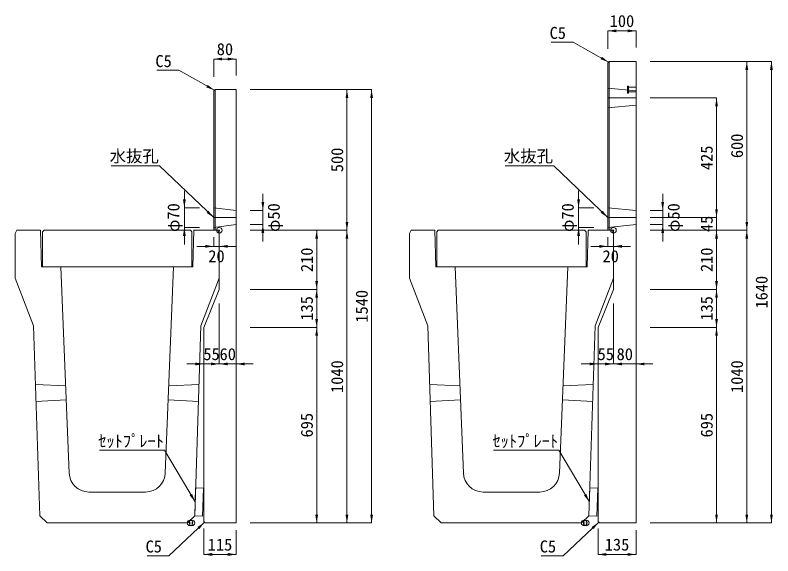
# Model space of a CAD drawing. Units: millimetres at full size, sheet at 1:40. Extents: x 172874 to 199766, y 869448 to 902797.
# Drawn here: x 191408 to 194099, y 876032 to 877953 of the extents above; entities that cross this region are included whole.
import ezdxf
from ezdxf.enums import TextEntityAlignment as Align

# ---------------------------------------------------------------- set-up
doc = ezdxf.new("R2010")
doc.units = ezdxf.units.MM
doc.header["$LTSCALE"] = 40
doc.header["$PDMODE"] = 32
doc.header["$PDSIZE"] = 20
for name, pattern in [('DASHED', [7.5, 6, -1.5]), ('USER2', [4.7625, 3.175, -1.5875]), ('USER3', [1.35, 0.75, -0.6])]:
    doc.linetypes.add(name, pattern=pattern)
for name, color, linetype, lineweight in [('セットプレート', 3, 'Continuous', 13), ('パネックスKDR', 2, 'Continuous', 13), ('寸法線', 7, 'Continuous', 13), ('引出線', 4, 'Continuous', 13), ('本体', 2, 'Continuous', 13), ('補助線', 8, 'Continuous', 13), ('ｲﾝｻｰﾄ', 3, 'USER3', 5)]:
    doc.layers.add(name, color=color, linetype=linetype, lineweight=lineweight)
doc.styles.add('ＭＳ ゴシック', font='')
doc.styles.get('ＭＳ ゴシック').set_extended_font_data('MS Gothic')

# ---------------------------------------------------------------- blocks, each defined once
blk = doc.blocks.new('filled_arrow')
at = {"color": 0, "linetype": 'Continuous', "lineweight": -2}
blk.add_solid([(7.5, 1.25), (0, 0), (7.5, -1.25)], dxfattribs=at)

msp = doc.modelspace()

# ---------------------------------------------------------------- linework, layer by layer
at = {"layer": 'セットプレート'}
for points in [[(192046.06, 876173.72), (192074.04, 876172.79), (192077.35, 876272.74), (192049.36, 876273.66)], [(193446.06, 876173.72), (193474.04, 876172.79), (193477.35, 876272.74), (193449.36, 876273.66)]]:
    msp.add_lwpolyline(points, close=True, dxfattribs=at)
at = {"layer": 'パネックスKDR'}
for p, q in [((193513.37, 877783.73), (193518.37, 877788.73)), ((193513.37, 877783.73), (193513.37, 877188.73)), ((193518.37, 877788.73), (193613.37, 877788.73)), ((193613.37, 877788.73), (193613.37, 876148.73)), ((192113.37, 877683.73), (192118.37, 877688.73)), ((192113.37, 877683.73), (192113.37, 877188.73)), ((192118.37, 877688.73), (192193.37, 877688.73)), ((192193.37, 877688.73), (192193.37, 876148.73)), ((192113.37, 877188.73), (192133.37, 877188.73)), ((192133.37, 877188.73), (192133.37, 876978.73)), ((193513.37, 877188.73), (193533.37, 877188.73)), ((193533.37, 877188.73), (193533.37, 876978.73)), ((192133.37, 876978.73), (192078.37, 876843.73)), ((193533.37, 876978.73), (193478.37, 876843.73)), ((192078.37, 876843.73), (192078.37, 876153.73)), ((193478.37, 876843.73), (193478.37, 876153.73)), ((192078.37, 876153.73), (192083.37, 876148.73)), ((192083.37, 876148.73), (192193.37, 876148.73)), ((193478.37, 876153.73), (193483.37, 876148.73)), ((193483.37, 876148.73), (193613.37, 876148.73))]:
    msp.add_line(p, q, dxfattribs=at)
at = {"layer": 'パネックスKDR', "lineweight": 5}
for p, q in [((193518.37, 877788.73), (193518.37, 877188.73)), ((192118.37, 877688.73), (192118.37, 877188.73))]:
    msp.add_line(p, q, dxfattribs=at)
at = {"layer": 'パネックスKDR', "linetype": 'DASHED', "lineweight": 9}
for p, q in [((193513.37, 877693.73), (193613.37, 877683.73)), ((193513.37, 877623.73), (193613.37, 877633.73)), ((192113.37, 877268.73), (192193.37, 877258.73)), ((193513.37, 877268.73), (193613.37, 877258.73)), ((192113.37, 877198.73), (192193.37, 877208.73)), ((193513.37, 877198.73), (193613.37, 877208.73))]:
    msp.add_line(p, q, dxfattribs=at)
at = {"layer": '寸法線'}
for p, q in [((193513.37, 877897.28), (193613.37, 877897.28)), ((193513.37, 877833.73), (193513.37, 877897.28)), ((193613.37, 877838.73), (193613.37, 877897.28)), ((192113.37, 877797.28), (192193.37, 877797.28)), ((192113.37, 877733.73), (192113.37, 877797.28)), ((192193.37, 877738.73), (192193.37, 877797.28)), ((193663.37, 877788.73), (194094.21, 877788.73)), ((193663.37, 877788.73), (194006.71, 877788.73)), ((194006.71, 877188.73), (194006.71, 877788.73)), ((194094.21, 876148.73), (194094.21, 877788.73)), ((192243.37, 877688.73), (192674.21, 877688.73)), ((192243.37, 877688.73), (192586.71, 877688.73)), ((192586.71, 877188.73), (192586.71, 877688.73)), ((192674.21, 876148.73), (192674.21, 877688.73)), ((193663.37, 877658.73), (193899.21, 877658.73)), ((193899.21, 877233.73), (193899.21, 877658.73)), ((192009.3, 877328.73), (192009.3, 877138.73)), ((193409.3, 877328.73), (193409.3, 877138.73)), ((192288.04, 877318.73), (192288.04, 877148.73)), ((193708.04, 877318.73), (193708.04, 877148.73)), ((192063.37, 877268.73), (192009.3, 877268.73)), ((193463.37, 877268.73), (193409.3, 877268.73)), ((193899.21, 877128.73), (193899.21, 877293.73)), ((192243.37, 877258.73), (192288.04, 877258.73)), ((193663.37, 877258.73), (193708.04, 877258.73)), ((193663.37, 877233.73), (193899.21, 877233.73)), ((193663.37, 877233.73), (193899.21, 877233.73)), ((192063.37, 877198.73), (192009.3, 877198.73)), ((192243.37, 877208.73), (192288.04, 877208.73)), ((192243.37, 877188.73), (192586.71, 877188.73)), ((192243.37, 877188.73), (192479.21, 877188.73)), ((192243.37, 877188.73), (192586.71, 877188.73)), ((192479.21, 877188.73), (192479.21, 876978.73)), ((192586.71, 877188.73), (192586.71, 876148.73)), ((193463.37, 877198.73), (193409.3, 877198.73)), ((193663.37, 877208.73), (193708.04, 877208.73)), ((193663.37, 877188.73), (194006.71, 877188.73)), ((193663.37, 877188.73), (193899.21, 877188.73)), ((193663.37, 877188.73), (194006.71, 877188.73)), ((193663.37, 877188.73), (193899.21, 877188.73)), ((193899.21, 877188.73), (193899.21, 876978.73)), ((194006.71, 877188.73), (194006.71, 876148.73)), ((192113.37, 877163.73), (192113.37, 877131.65)), ((192133.37, 877163.73), (192133.37, 877131.65)), ((193513.37, 877163.73), (193513.37, 877131.65)), ((193533.37, 877163.73), (193533.37, 877131.65)), ((192053.37, 877131.65), (192193.37, 877131.65)), ((193453.37, 877131.65), (193593.37, 877131.65)), ((192243.37, 876978.73), (192479.21, 876978.73)), ((192243.37, 876978.73), (192479.21, 876978.73)), ((192479.21, 876978.73), (192479.21, 876843.73)), ((193663.37, 876978.73), (193899.21, 876978.73)), ((193663.37, 876978.73), (193899.21, 876978.73)), ((193899.21, 876978.73), (193899.21, 876843.73)), ((192133.37, 876928.73), (192133.37, 876713.73)), ((192133.37, 876928.73), (192133.37, 876713.73)), ((192193.37, 876928.73), (192193.37, 876713.73)), ((193533.37, 876928.73), (193533.37, 876713.73)), ((193533.37, 876928.73), (193533.37, 876713.73)), ((193613.37, 876928.73), (193613.37, 876713.73)), ((192243.37, 876843.73), (192479.21, 876843.73)), ((192243.37, 876843.73), (192479.21, 876843.73)), ((192479.21, 876843.73), (192479.21, 876148.73)), ((193663.37, 876843.73), (193899.21, 876843.73)), ((193663.37, 876843.73), (193899.21, 876843.73)), ((193899.21, 876843.73), (193899.21, 876148.73)), ((192078.37, 876793.73), (192078.37, 876713.73)), ((193478.37, 876793.73), (193478.37, 876713.73)), ((192193.37, 876713.73), (192018.37, 876713.73)), ((192073.37, 876713.73), (192253.37, 876713.73)), ((193593.37, 876713.73), (193418.37, 876713.73)), ((193473.37, 876713.73), (193673.37, 876713.73)), ((192243.37, 876148.73), (192674.21, 876148.73)), ((192243.37, 876148.73), (192586.71, 876148.73)), ((192243.37, 876148.73), (192479.21, 876148.73)), ((193663.37, 876148.73), (194094.21, 876148.73)), ((193663.37, 876148.73), (194006.71, 876148.73)), ((193663.37, 876148.73), (193899.21, 876148.73)), ((192078.37, 876128.73), (192078.37, 876036.93)), ((192193.37, 876123.73), (192193.37, 876036.93)), ((193478.37, 876128.73), (193478.37, 876036.93)), ((193613.37, 876123.73), (193613.37, 876036.93)), ((192078.37, 876036.93), (192193.37, 876036.93)), ((193478.37, 876036.93), (193613.37, 876036.93))]:
    msp.add_line(p, q, dxfattribs=at)
at = {"layer": '引出線'}
for points in [[(193515.87, 877786.23), (193389.5, 877857.31), (193311.73, 877857.31)], [(192115.87, 877686.23), (191989.5, 877757.31), (191911.73, 877757.31)], [(192113.37, 877233.73), (191920.91, 877417.18), (191749.17, 877417.18)], [(193513.37, 877233.73), (193320.91, 877417.18), (193149.17, 877417.18)], [(192047.71, 876223.69), (191938.87, 876407.17), (191707.51, 876407.17)], [(193447.71, 876223.69), (193338.87, 876407.17), (193107.51, 876407.17)], [(192080.87, 876151.23), (191954.5, 876032.58), (191876.73, 876032.58)], [(193480.87, 876151.23), (193354.5, 876032.58), (193276.73, 876032.58)]]:
    msp.add_lwpolyline(points, dxfattribs=at)
at = {"layer": '本体'}
for p, q in [((191414.37, 877188.73), (191408.37, 877176.73)), ((191414.37, 877188.73), (191498.37, 877188.73)), ((191498.37, 877188.73), (191502.37, 877058.73)), ((192043.37, 877188.73), (192039.37, 877058.73)), ((192043.37, 877188.73), (192127.37, 877188.73)), ((192127.37, 877188.73), (192133.37, 877176.73)), ((192814.37, 877188.73), (192808.37, 877176.73)), ((192814.37, 877188.73), (192898.37, 877188.73)), ((192898.37, 877188.73), (192902.37, 877058.73)), ((193443.37, 877188.73), (193439.37, 877058.73)), ((193443.37, 877188.73), (193527.37, 877188.73)), ((193527.37, 877188.73), (193533.37, 877176.73)), ((191408.37, 877176.73), (191408.37, 877018.73)), ((192133.37, 877176.73), (192133.37, 877018.73)), ((192808.37, 877176.73), (192808.37, 877018.73)), ((193533.37, 877176.73), (193533.37, 877018.73)), ((191502.37, 877058.73), (191570.87, 877058.73)), ((191570.87, 877058.73), (191600.18, 876325.93)), ((191970.87, 877058.73), (191941.56, 876325.93)), ((191970.87, 877058.73), (192039.37, 877058.73)), ((192902.37, 877058.73), (192970.87, 877058.73)), ((192970.87, 877058.73), (193000.18, 876325.93)), ((193370.87, 877058.73), (193341.56, 876325.93)), ((193370.87, 877058.73), (193439.37, 877058.73)), ((191408.37, 877018.73), (191473.37, 876848.73)), ((192133.37, 877018.73), (192068.37, 876848.73)), ((192808.37, 877018.73), (192873.37, 876848.73)), ((193533.37, 877018.73), (193468.37, 876848.73)), ((191473.37, 876848.73), (191495.68, 876173.72)), ((192068.37, 876848.73), (192046.06, 876173.72)), ((192873.37, 876848.73), (192895.68, 876173.72)), ((193468.37, 876848.73), (193446.06, 876173.72)), ((191670.13, 876258.73), (191871.61, 876258.73)), ((193070.13, 876258.73), (193271.61, 876258.73)), ((191495.68, 876173.72), (191521.51, 876148.73)), ((192020.23, 876148.73), (192046.06, 876173.72)), ((192895.68, 876173.72), (192921.51, 876148.73)), ((193420.23, 876148.73), (193446.06, 876173.72)), ((191521.51, 876148.73), (192020.23, 876148.73)), ((192921.51, 876148.73), (193420.23, 876148.73))]:
    msp.add_line(p, q, dxfattribs=at)
at = {"layer": '本体', "linetype": 'USER2'}
for p, q in [((191480.24, 876640.73), (191587.79, 876635.73)), ((191953.95, 876635.73), (192061.5, 876640.73)), ((192880.24, 876640.73), (192987.79, 876635.73)), ((193353.95, 876635.73), (193461.5, 876640.73)), ((191482.23, 876580.73), (191589.79, 876585.73)), ((191951.95, 876585.73), (192059.51, 876580.73)), ((192882.23, 876580.73), (192989.79, 876585.73)), ((193351.95, 876585.73), (193459.51, 876580.73))]:
    msp.add_line(p, q, dxfattribs=at)
at = {"layer": '本体', "lineweight": 20}
for points in [[(191505.87, 877182.73), (191510.87, 877188.73), (192030.87, 877188.73), (192035.87, 877182.73), (192035.87, 877058.73), (191505.87, 877058.73)], [(192905.87, 877182.73), (192910.87, 877188.73), (193430.87, 877188.73), (193435.87, 877182.73), (193435.87, 877058.73), (192905.87, 877058.73)]]:
    msp.add_lwpolyline(points, close=True, dxfattribs=at)
at = {"layer": '本体'}
for centre, start, end in [((191670.13, 876328.73), 182.29061, 270), ((191871.61, 876328.73), 270, 357.70939), ((193070.13, 876328.73), 182.29061, 270), ((193271.61, 876328.73), 270, 357.70939)]:
    msp.add_arc(centre, 70, start, end, dxfattribs=at)
at = {"layer": '補助線'}
for p, q in [((193513.37, 877658.73), (193613.37, 877658.73)), ((192113.37, 877233.73), (192193.37, 877233.73)), ((193513.37, 877233.73), (193613.37, 877233.73))]:
    msp.add_line(p, q, dxfattribs=at)
for p in [(192133.37, 877188.73), (193533.37, 877188.73), (192029.37, 876148.73), (192036.37, 876148.73), (192036.37, 876148.73), (193429.37, 876148.73), (193436.37, 876148.73), (193436.37, 876148.73)]:
    msp.add_point(p, dxfattribs=at)
at = {"layer": 'ｲﾝｻｰﾄ'}
for p, q in [((193583.37, 877701.23), (193583.37, 877676.23)), ((193586.37, 877701.23), (193583.37, 877701.23)), ((193586.37, 877676.23), (193586.37, 877701.23)), ((193583.37, 877676.23), (193586.37, 877676.23)), ((193613.37, 877697.23), (193586.37, 877697.23)), ((193586.37, 877680.23), (193613.37, 877680.23))]:
    msp.add_line(p, q, dxfattribs=at)

# ---------------------------------------------------------------- block references
at = {"layer": '寸法線', "xscale": 4, "yscale": 4}
for p in [(193513.37, 877897.28), (192113.37, 877797.28), (192133.37, 877131.65), (193533.37, 877131.65), (192133.37, 876713.73), (192193.37, 876713.73), (193533.37, 876713.73), (193613.37, 876713.73), (192078.37, 876036.93), (193478.37, 876036.93)]:
    msp.add_blockref('filled_arrow', p, dxfattribs=at)
for p, rotation in [((193613.37, 877897.28), 180), ((192193.37, 877797.28), 180), ((194006.71, 877788.73), 270), ((194094.21, 877788.73), 270), ((192586.71, 877688.73), 270), ((192674.21, 877688.73), 270), ((193899.21, 877658.73), 270), ((192009.3, 877268.73), 90), ((193409.3, 877268.73), 90), ((192288.04, 877258.73), 90), ((193708.04, 877258.73), 90), ((193899.21, 877233.73), 90), ((193899.21, 877233.73), 90), ((192586.71, 877188.73), 90), ((194006.71, 877188.73), 90), ((192009.3, 877198.73), 270), ((192288.04, 877208.73), 270), ((192479.21, 877188.73), 270), ((192586.71, 877188.73), 270), ((193409.3, 877198.73), 270), ((193708.04, 877208.73), 270), ((193899.21, 877188.73), 270), ((193899.21, 877188.73), 270), ((194006.71, 877188.73), 270), ((192113.37, 877131.65), 180), ((193513.37, 877131.65), 180), ((192479.21, 876978.73), 90), ((193899.21, 876978.73), 90), ((192479.21, 876978.73), 270), ((193899.21, 876978.73), 270), ((192479.21, 876843.73), 90), ((193899.21, 876843.73), 90), ((192479.21, 876843.73), 270), ((193899.21, 876843.73), 270), ((192078.37, 876713.73), 180), ((192133.37, 876713.73), 180), ((193478.37, 876713.73), 180), ((193533.37, 876713.73), 180), ((192479.21, 876148.73), 90), ((192586.71, 876148.73), 90), ((192674.21, 876148.73), 90), ((193899.21, 876148.73), 90), ((194006.71, 876148.73), 90), ((194094.21, 876148.73), 90), ((192193.37, 876036.93), 180), ((193613.37, 876036.93), 180)]:
    msp.add_blockref('filled_arrow', p, dxfattribs=dict(at, rotation=rotation))
at = {"layer": '引出線', "xscale": 4, "yscale": 4}
for p, rotation in [((193515.87, 877786.23), 150.6), ((192115.87, 877686.23), 150.6), ((192113.37, 877233.73), 136.4), ((193513.37, 877233.73), 136.4), ((192047.71, 876223.69), 120.7), ((193447.71, 876223.69), 120.7), ((192080.87, 876151.23), 223.2), ((193480.87, 876151.23), 223.2)]:
    msp.add_blockref('filled_arrow', p, dxfattribs=dict(at, rotation=rotation))

# ---------------------------------------------------------------- texts
at = {"layer": '寸法線', "style": 'ＭＳ ゴシック'}
for s, p in [('100', (193563.37, 877932.28)), ('80', (192153.37, 877832.28)), ('20', (192123.37, 877096.65)), ('20', (193523.37, 877096.65)), ('55', (192105.87, 876748.73)), ('60', (192163.37, 876748.73)), ('55', (193505.87, 876748.73)), ('80', (193573.37, 876748.73)), ('115', (192135.87, 876071.93)), ('135', (193545.87, 876071.93))]:
    msp.add_text(s, height=42.72, dxfattribs=at).set_placement(p, align=Align.MIDDLE_CENTER)
for s, p in [('600', (193971.71, 877488.73)), ('425', (193864.21, 877446.23)), ('500', (192551.71, 877438.73)), ('φ70', (191970.64, 877233.73)), ('φ50', (192326.7, 877233.73)), ('φ70', (193370.64, 877233.73)), ('φ50', (193746.7, 877233.73)), ('45', (193864.21, 877211.23)), ('210', (192444.21, 877083.73)), ('210', (193864.21, 877083.73)), ('1640', (194059.21, 876968.73)), ('1540', (192639.21, 876918.73)), ('135', (192444.21, 876911.23)), ('135', (193864.21, 876911.23)), ('1040', (192551.71, 876668.73)), ('1040', (193971.71, 876668.73)), ('695', (192444.21, 876496.23)), ('695', (193864.21, 876496.23))]:
    msp.add_text(s, height=42.72, rotation=90, dxfattribs=at).set_placement(p, align=Align.MIDDLE_CENTER)
at = {"layer": '引出線', "style": 'ＭＳ ゴシック'}
for s, p in [('C5', (193364.5, 877911.31)), ('C5', (191964.5, 877811.31)), ('水抜孔', (191918.66, 877473.46)), ('水抜孔', (193318.66, 877473.46)), ('ｾｯﾄﾌﾟﾚｰﾄ', (191936.62, 876461.17)), ('ｾｯﾄﾌﾟﾚｰﾄ', (193336.62, 876461.17)), ('C5', (191929.5, 876086.58)), ('C5', (193329.5, 876086.58))]:
    msp.add_text(s, height=42.72, dxfattribs=at).set_placement(p, align=Align.TOP_RIGHT)

doc.saveas('drawing.dxf')
